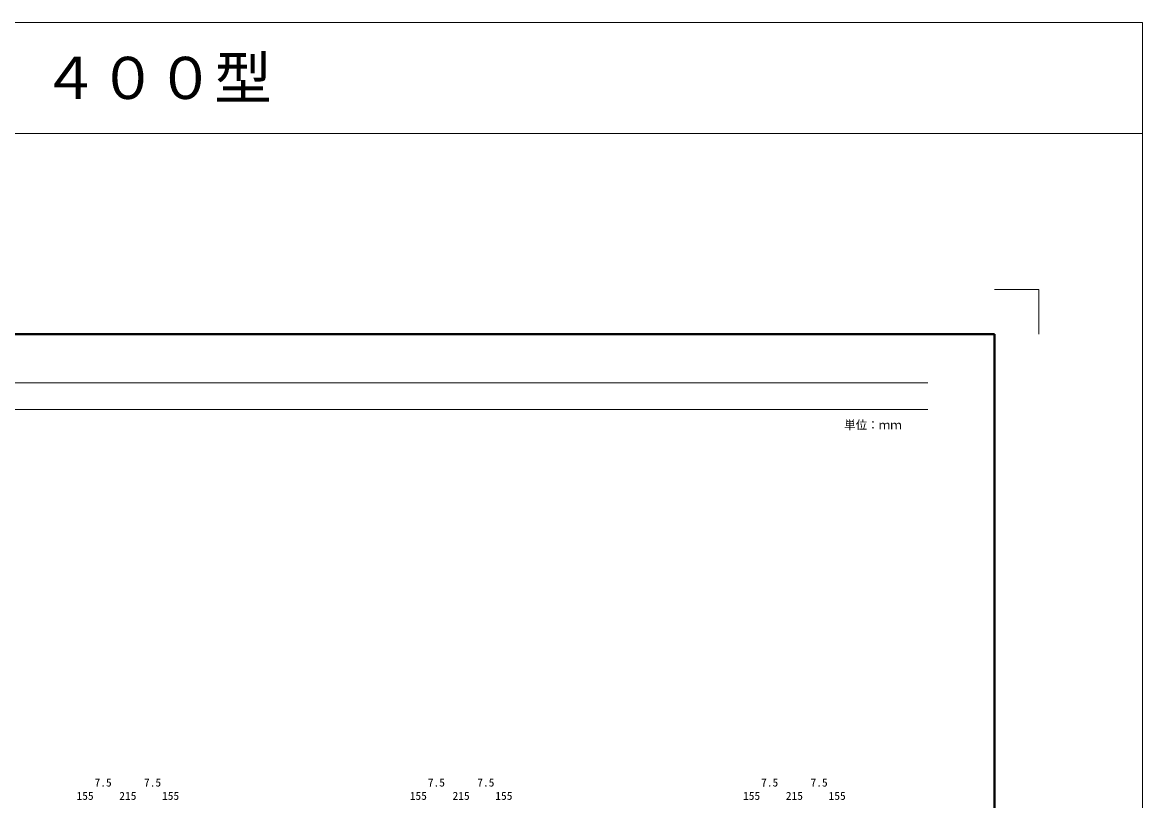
# Model space of a CAD drawing. Units: millimetres at full size; details may follow other scales. Extents: x -1267 to 18002, y -8037 to 14483.
# Drawn here: x 12960 to 18002, y 10980 to 14483 of the extents above; entities that cross this region are included whole.
import ezdxf
from ezdxf.enums import TextEntityAlignment as Align

# ---------------------------------------------------------------- set-up
doc = ezdxf.new("R2010")
doc.units = ezdxf.units.MM
doc.header["$LTSCALE"] = 30
for name, color, linetype, lineweight in [('0_2', 5, 'Continuous', 13), ('Defpoints_3', 1, 'Continuous', 13), ('図枠', 7, 'Continuous', 5), ('寸法線', 7, 'Continuous', 13)]:
    doc.layers.add(name, color=color, linetype=linetype, lineweight=lineweight)
doc.styles.add('ＭＳ ゴシック', font='')
doc.styles.add('ＭＳ 明朝', font='')
doc.styles.get('ＭＳ ゴシック').set_extended_font_data('MS Gothic')
doc.styles.get('ＭＳ 明朝').set_extended_font_data('MS Mincho')

msp = doc.modelspace()

# ---------------------------------------------------------------- linework, layer by layer
at = {"layer": '0_2'}
for p, q in [((-1267.22, 14483.45), (18001.66, 14483.45)), ((18001.66, 14483.45), (18001.66, -8037.05)), ((-1267.22, 13983.45), (18001.66, 13983.45))]:
    msp.add_line(p, q, dxfattribs=at)
at = {"layer": 'Defpoints_3'}
for p in [(17334.44, 13280.17), (17534.44, 13080.17)]:
    msp.add_line(p, (17534.44, 13280.17), dxfattribs=at)
at = {"layer": '図枠', "lineweight": 40}
for p in [(9534.44, 13080.17), (17334.44, 7540.17)]:
    msp.add_line(p, (17334.44, 13080.17), dxfattribs=at)
at = {"layer": '図枠', "lineweight": 13}
for p, q in [((9834.44, 12860.17), (17034.44, 12860.17)), ((9834.44, 12740.17), (17034.44, 12740.17))]:
    msp.add_line(p, q, dxfattribs=at)

# ---------------------------------------------------------------- texts
at = {"layer": '0_2', "color": 7, "style": 'ＭＳ ゴシック'}
msp.add_text('\u3000４００型', height=189.9, dxfattribs=at).set_placement((13434.44, 14233.45), align=Align.MIDDLE_CENTER)
at = {"layer": '図枠', "style": 'ＭＳ ゴシック'}
msp.add_text('単位：ｍｍ', height=37.98, dxfattribs=at).set_placement((16788.17, 12670.84), align=Align.MIDDLE_CENTER)
at = {"layer": '寸法線', "style": 'ＭＳ 明朝', "width": 1.05}
for s, p in [('7.5', (13323.19, 11061.07)), ('7.5', (13545.69, 11061.07)), ('7.5', (14823.19, 11061.07)), ('7.5', (15045.69, 11061.07)), ('7.5', (16323.19, 11061.07)), ('7.5', (16545.69, 11061.07)), ('155', (13241.94, 11001.07)), ('215', (13434.44, 11001.07)), ('155', (13626.94, 11001.07)), ('155', (14741.94, 11001.07)), ('215', (14934.44, 11001.07)), ('155', (15126.94, 11001.07)), ('155', (16241.94, 11001.07)), ('215', (16434.44, 11001.07)), ('155', (16626.94, 11001.07))]:
    msp.add_text(s, height=36.03, dxfattribs=at).set_placement(p, align=Align.MIDDLE_CENTER)

doc.saveas('drawing.dxf')
